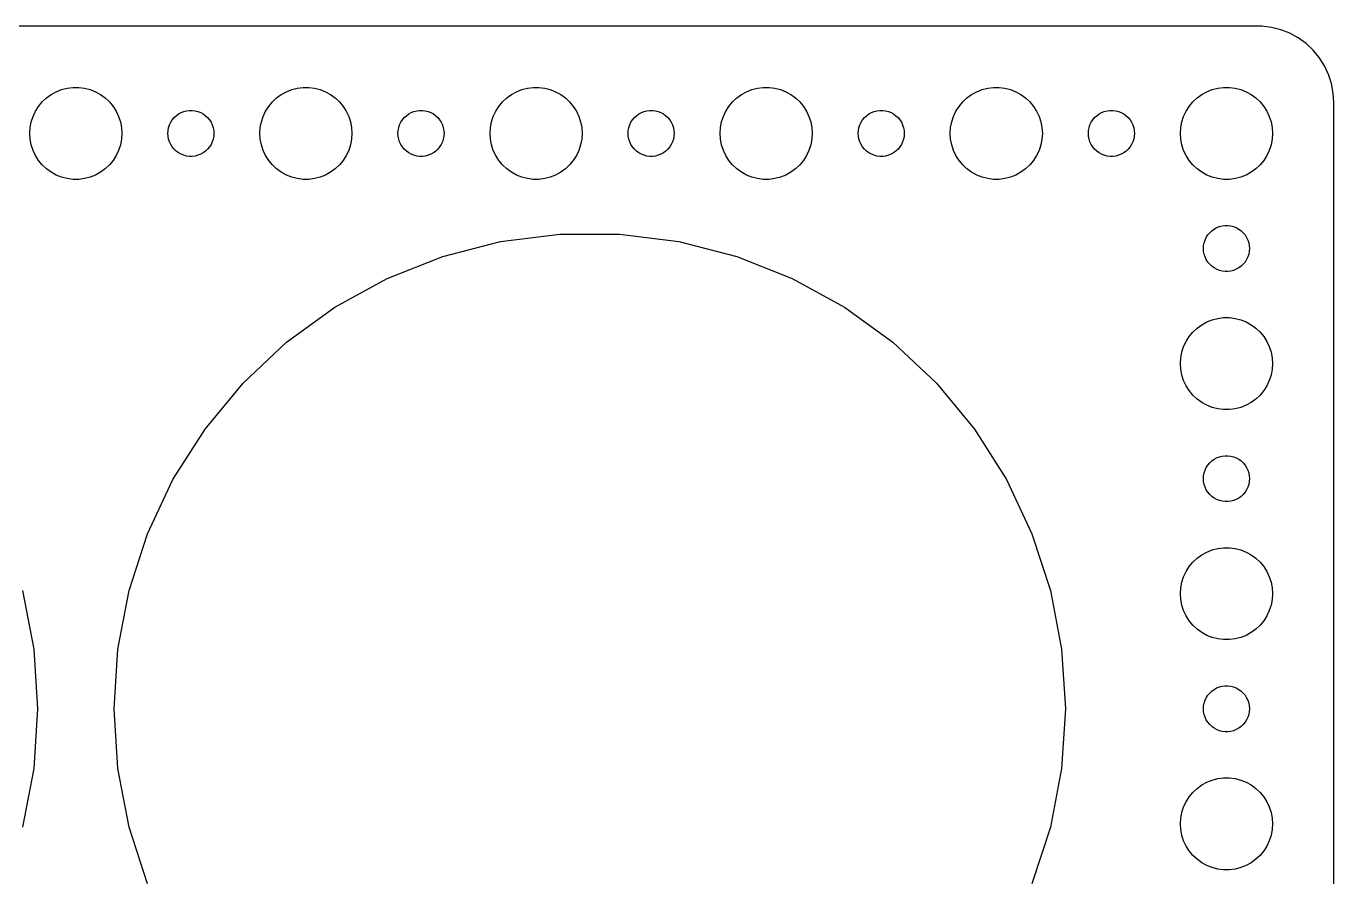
# Model space of a CAD drawing. Header units: metres. Extents: x -82 to 82, y -44 to 44.
# Drawn here: x -3.2 to 82, y -11 to 44.5 of the extents above; entities that cross this region are included whole.
import ezdxf

# ---------------------------------------------------------------- set-up
doc = ezdxf.new("R2010")
doc.units = ezdxf.units.M

msp = doc.modelspace()

# ---------------------------------------------------------------- linework, layer by layer
for p, q in [((77.3139, 44.4901), (-77.3139, 44.4901)), ((77.9369, 44.4114), (77.3139, 44.4901)), ((78.5451, 44.2553), (77.9369, 44.4114)), ((79.1289, 44.0241), (78.5451, 44.2553)), ((79.6791, 43.7216), (79.1289, 44.0241)), ((80.1871, 43.3526), (79.6791, 43.7216)), ((80.6448, 42.9227), (80.1871, 43.3526)), ((81.0451, 42.4389), (80.6448, 42.9227)), ((81.3815, 41.9088), (81.0451, 42.4389)), ((81.6489, 41.3406), (81.3815, 41.9088)), ((81.8429, 40.7434), (81.6489, 41.3406)), ((-1.60747, 40.033), (-1.27733, 40.2145)), ((-1.27733, 40.2145), (-0.92705, 40.3532)), ((-0.92705, 40.3532), (-0.56213, 40.4469)), ((-0.56213, 40.4469), (-0.18837, 40.4941)), ((-0.18837, 40.4941), (0.18837, 40.4941)), ((0.18837, 40.4941), (0.56213, 40.4469)), ((0.56213, 40.4469), (0.92705, 40.3532)), ((0.92705, 40.3532), (1.27733, 40.2145)), ((1.27733, 40.2145), (1.60747, 40.033)), ((13.3925, 40.033), (13.7227, 40.2145)), ((13.7227, 40.2145), (14.0729, 40.3532)), ((14.0729, 40.3532), (14.4379, 40.4469)), ((14.4379, 40.4469), (14.8116, 40.4941)), ((14.8116, 40.4941), (15.1884, 40.4941)), ((15.1884, 40.4941), (15.5621, 40.4469)), ((15.5621, 40.4469), (15.927, 40.3532)), ((15.927, 40.3532), (16.2773, 40.2145)), ((16.2773, 40.2145), (16.6075, 40.033)), ((28.3925, 40.033), (28.7227, 40.2145)), ((28.7227, 40.2145), (29.0729, 40.3532)), ((29.0729, 40.3532), (29.4379, 40.4469)), ((29.4379, 40.4469), (29.8116, 40.4941)), ((29.8116, 40.4941), (30.1884, 40.4941)), ((30.1884, 40.4941), (30.5621, 40.4469)), ((30.5621, 40.4469), (30.927, 40.3532)), ((30.927, 40.3532), (31.2773, 40.2145)), ((31.2773, 40.2145), (31.6075, 40.033)), ((43.3925, 40.033), (43.7227, 40.2145)), ((43.7227, 40.2145), (44.0729, 40.3532)), ((44.0729, 40.3532), (44.4379, 40.4469)), ((44.4379, 40.4469), (44.8116, 40.4941)), ((44.8116, 40.4941), (45.1884, 40.4941)), ((45.1884, 40.4941), (45.5621, 40.4469)), ((45.5621, 40.4469), (45.927, 40.3532)), ((45.927, 40.3532), (46.2773, 40.2145)), ((46.2773, 40.2145), (46.6075, 40.033)), ((58.3925, 40.033), (58.7227, 40.2145)), ((58.7227, 40.2145), (59.0729, 40.3532)), ((59.0729, 40.3532), (59.4379, 40.4469)), ((59.4379, 40.4469), (59.8116, 40.4941)), ((59.8116, 40.4941), (60.1884, 40.4941)), ((60.1884, 40.4941), (60.5621, 40.4469)), ((60.5621, 40.4469), (60.927, 40.3532)), ((60.927, 40.3532), (61.2773, 40.2145)), ((61.2773, 40.2145), (61.6075, 40.033)), ((73.3925, 40.033), (73.7227, 40.2145)), ((73.7227, 40.2145), (74.073, 40.3532)), ((74.073, 40.3532), (74.4379, 40.4469)), ((74.4379, 40.4469), (74.8116, 40.4941)), ((74.8116, 40.4941), (75.1884, 40.4941)), ((75.1884, 40.4941), (75.5621, 40.4469)), ((75.5621, 40.4469), (75.927, 40.3532)), ((75.927, 40.3532), (76.2773, 40.2145)), ((76.2773, 40.2145), (76.6075, 40.033)), ((81.9606, 40.1267), (81.8429, 40.7434)), ((82, 39.5), (81.9606, 40.1267)), ((-2.62891, 38.9453), (-2.42705, 39.2634)), ((-2.42705, 39.2634), (-2.1869, 39.5536)), ((-2.1869, 39.5536), (-1.91226, 39.8115)), ((-1.91226, 39.8115), (-1.60747, 40.033)), ((1.60747, 40.033), (1.91226, 39.8115)), ((1.91226, 39.8115), (2.1869, 39.5536)), ((2.1869, 39.5536), (2.42705, 39.2634)), ((2.42705, 39.2634), (2.62891, 38.9453)), ((12.3711, 38.9453), (12.5729, 39.2634)), ((12.5729, 39.2634), (12.8131, 39.5536)), ((12.8131, 39.5536), (13.0877, 39.8115)), ((13.0877, 39.8115), (13.3925, 40.033)), ((16.6075, 40.033), (16.9123, 39.8115)), ((16.9123, 39.8115), (17.1869, 39.5536)), ((17.1869, 39.5536), (17.427, 39.2634)), ((17.427, 39.2634), (17.6289, 38.9453)), ((27.3711, 38.9453), (27.5729, 39.2634)), ((27.5729, 39.2634), (27.8131, 39.5536)), ((27.8131, 39.5536), (28.0877, 39.8115)), ((28.0877, 39.8115), (28.3925, 40.033)), ((31.6075, 40.033), (31.9123, 39.8115)), ((31.9123, 39.8115), (32.1869, 39.5536)), ((32.1869, 39.5536), (32.427, 39.2634)), ((32.427, 39.2634), (32.6289, 38.9453)), ((42.3711, 38.9453), (42.5729, 39.2634)), ((42.5729, 39.2634), (42.8131, 39.5536)), ((42.8131, 39.5536), (43.0877, 39.8115)), ((43.0877, 39.8115), (43.3925, 40.033)), ((46.6075, 40.033), (46.9123, 39.8115)), ((46.9123, 39.8115), (47.1869, 39.5536)), ((47.1869, 39.5536), (47.427, 39.2634)), ((47.427, 39.2634), (47.6289, 38.9453)), ((57.3711, 38.9453), (57.5729, 39.2634)), ((57.5729, 39.2634), (57.8131, 39.5536)), ((57.8131, 39.5536), (58.0877, 39.8115)), ((58.0877, 39.8115), (58.3925, 40.033)), ((61.6075, 40.033), (61.9123, 39.8115)), ((61.9123, 39.8115), (62.1869, 39.5536)), ((62.1869, 39.5536), (62.427, 39.2634)), ((62.427, 39.2634), (62.6289, 38.9453)), ((72.3711, 38.9453), (72.573, 39.2634)), ((72.573, 39.2634), (72.8131, 39.5536)), ((72.8131, 39.5536), (73.0877, 39.8115)), ((73.0877, 39.8115), (73.3925, 40.033)), ((76.6075, 40.033), (76.9123, 39.8115)), ((76.9123, 39.8115), (77.1869, 39.5536)), ((77.1869, 39.5536), (77.427, 39.2634)), ((77.427, 39.2634), (77.6289, 38.9453)), ((82, -39.5), (82, 39.5)), ((-2.90575, 38.2461), (-2.78932, 38.6044)), ((-2.78932, 38.6044), (-2.62891, 38.9453)), ((2.62891, 38.9453), (2.78932, 38.6044)), ((2.78932, 38.6044), (2.90575, 38.2461)), ((6.18553, 38.2226), (6.28647, 38.3817)), ((6.28647, 38.3817), (6.40654, 38.5268)), ((6.40654, 38.5268), (6.54385, 38.6558)), ((6.54385, 38.6558), (6.69626, 38.7665)), ((6.69626, 38.7665), (6.86133, 38.8572)), ((6.86133, 38.8572), (7.03647, 38.9266)), ((7.03647, 38.9266), (7.21892, 38.9734)), ((7.21892, 38.9734), (7.40581, 38.997)), ((7.40581, 38.997), (7.59418, 38.997)), ((7.59418, 38.997), (7.78107, 38.9734)), ((7.78107, 38.9734), (7.96352, 38.9266)), ((7.96352, 38.9266), (8.13866, 38.8572)), ((8.13866, 38.8572), (8.30373, 38.7665)), ((8.30373, 38.7665), (8.45613, 38.6558)), ((8.45613, 38.6558), (8.59344, 38.5268)), ((8.59344, 38.5268), (8.71352, 38.3817)), ((8.71352, 38.3817), (8.81445, 38.2226)), ((12.0942, 38.2461), (12.2107, 38.6044)), ((12.2107, 38.6044), (12.3711, 38.9453)), ((17.6289, 38.9453), (17.7893, 38.6044)), ((17.7893, 38.6044), (17.9057, 38.2461)), ((21.1855, 38.2226), (21.2865, 38.3817)), ((21.2865, 38.3817), (21.4065, 38.5268)), ((21.4065, 38.5268), (21.5439, 38.6558)), ((21.5439, 38.6558), (21.6963, 38.7665)), ((21.6963, 38.7665), (21.8613, 38.8572)), ((21.8613, 38.8572), (22.0365, 38.9266)), ((22.0365, 38.9266), (22.2189, 38.9734)), ((22.2189, 38.9734), (22.4058, 38.997)), ((22.4058, 38.997), (22.5942, 38.997)), ((22.5942, 38.997), (22.7811, 38.9734)), ((22.7811, 38.9734), (22.9635, 38.9266)), ((22.9635, 38.9266), (23.1387, 38.8572)), ((23.1387, 38.8572), (23.3037, 38.7665)), ((23.3037, 38.7665), (23.4561, 38.6558)), ((23.4561, 38.6558), (23.5934, 38.5268)), ((23.5934, 38.5268), (23.7135, 38.3817)), ((23.7135, 38.3817), (23.8145, 38.2226)), ((27.0942, 38.2461), (27.2107, 38.6044)), ((27.2107, 38.6044), (27.3711, 38.9453)), ((32.6289, 38.9453), (32.7893, 38.6044)), ((32.7893, 38.6044), (32.9057, 38.2461)), ((36.1855, 38.2226), (36.2865, 38.3817)), ((36.2865, 38.3817), (36.4065, 38.5268)), ((36.4065, 38.5268), (36.5439, 38.6558)), ((36.5439, 38.6558), (36.6963, 38.7665)), ((36.6963, 38.7665), (36.8613, 38.8572)), ((36.8613, 38.8572), (37.0365, 38.9266)), ((37.0365, 38.9266), (37.2189, 38.9734)), ((37.2189, 38.9734), (37.4058, 38.997)), ((37.4058, 38.997), (37.5942, 38.997)), ((37.5942, 38.997), (37.7811, 38.9734)), ((37.7811, 38.9734), (37.9635, 38.9266)), ((37.9635, 38.9266), (38.1387, 38.8572)), ((38.1387, 38.8572), (38.3037, 38.7665)), ((38.3037, 38.7665), (38.4561, 38.6558)), ((38.4561, 38.6558), (38.5934, 38.5268)), ((38.5934, 38.5268), (38.7135, 38.3817)), ((38.7135, 38.3817), (38.8145, 38.2226)), ((42.0942, 38.2461), (42.2107, 38.6044)), ((42.2107, 38.6044), (42.3711, 38.9453)), ((47.6289, 38.9453), (47.7893, 38.6044)), ((47.7893, 38.6044), (47.9057, 38.2461)), ((51.1855, 38.2226), (51.2865, 38.3817)), ((51.2865, 38.3817), (51.4065, 38.5268)), ((51.4065, 38.5268), (51.5439, 38.6558)), ((51.5439, 38.6558), (51.6963, 38.7665)), ((51.6963, 38.7665), (51.8613, 38.8572)), ((51.8613, 38.8572), (52.0365, 38.9266)), ((52.0365, 38.9266), (52.2189, 38.9734)), ((52.2189, 38.9734), (52.4058, 38.997)), ((52.4058, 38.997), (52.5942, 38.997)), ((52.5942, 38.997), (52.7811, 38.9734)), ((52.7811, 38.9734), (52.9635, 38.9266)), ((52.9635, 38.9266), (53.1387, 38.8572)), ((53.1387, 38.8572), (53.3037, 38.7665)), ((53.3037, 38.7665), (53.4561, 38.6558)), ((53.4561, 38.6558), (53.5934, 38.5268)), ((53.5934, 38.5268), (53.7135, 38.3817)), ((53.7135, 38.3817), (53.8145, 38.2226)), ((57.0942, 38.2461), (57.2107, 38.6044)), ((57.2107, 38.6044), (57.3711, 38.9453)), ((62.6289, 38.9453), (62.7893, 38.6044)), ((62.7893, 38.6044), (62.9057, 38.2461)), ((66.1855, 38.2226), (66.2865, 38.3817)), ((66.2865, 38.3817), (66.4065, 38.5268)), ((66.4065, 38.5268), (66.5439, 38.6558)), ((66.5439, 38.6558), (66.6963, 38.7665)), ((66.6963, 38.7665), (66.8613, 38.8572)), ((66.8613, 38.8572), (67.0365, 38.9266)), ((67.0365, 38.9266), (67.2189, 38.9734)), ((67.2189, 38.9734), (67.4058, 38.997)), ((67.4058, 38.997), (67.5942, 38.997)), ((67.5942, 38.997), (67.7811, 38.9734)), ((67.7811, 38.9734), (67.9635, 38.9266)), ((67.9635, 38.9266), (68.1387, 38.8572)), ((68.1387, 38.8572), (68.3037, 38.7665)), ((68.3037, 38.7665), (68.4561, 38.6558)), ((68.4561, 38.6558), (68.5934, 38.5268)), ((68.5934, 38.5268), (68.7135, 38.3817)), ((68.7135, 38.3817), (68.8145, 38.2226)), ((72.0943, 38.2461), (72.2107, 38.6044)), ((72.2107, 38.6044), (72.3711, 38.9453)), ((77.6289, 38.9453), (77.7893, 38.6044)), ((77.7893, 38.6044), (77.9057, 38.2461)), ((-3, 37.5), (-2.97633, 37.876)), ((-2.97633, 37.876), (-2.90575, 38.2461)), ((2.90575, 38.2461), (2.97633, 37.876)), ((2.97633, 37.876), (3, 37.5)), ((6, 37.5), (6.01183, 37.688)), ((6.01183, 37.688), (6.04712, 37.873)), ((6.04712, 37.873), (6.10533, 38.0522)), ((6.10533, 38.0522), (6.18553, 38.2226)), ((8.81445, 38.2226), (8.89465, 38.0522)), ((8.89465, 38.0522), (8.95287, 37.873)), ((8.95287, 37.873), (8.98816, 37.688)), ((8.98816, 37.688), (9, 37.5)), ((12, 37.5), (12.0237, 37.876)), ((12.0237, 37.876), (12.0942, 38.2461)), ((17.9057, 38.2461), (17.9763, 37.876)), ((17.9763, 37.876), (18, 37.5)), ((21, 37.5), (21.0118, 37.688)), ((21.0118, 37.688), (21.0471, 37.873)), ((21.0471, 37.873), (21.1053, 38.0522)), ((21.1053, 38.0522), (21.1855, 38.2226)), ((23.8145, 38.2226), (23.8947, 38.0522)), ((23.8947, 38.0522), (23.9529, 37.873)), ((23.9529, 37.873), (23.9882, 37.688)), ((23.9882, 37.688), (24, 37.5)), ((27, 37.5), (27.0237, 37.876)), ((27.0237, 37.876), (27.0942, 38.2461)), ((32.9057, 38.2461), (32.9763, 37.876)), ((32.9763, 37.876), (33, 37.5)), ((36, 37.5), (36.0118, 37.688)), ((36.0118, 37.688), (36.0471, 37.873)), ((36.0471, 37.873), (36.1053, 38.0522)), ((36.1053, 38.0522), (36.1855, 38.2226)), ((38.8145, 38.2226), (38.8947, 38.0522)), ((38.8947, 38.0522), (38.9529, 37.873)), ((38.9529, 37.873), (38.9882, 37.688)), ((38.9882, 37.688), (39, 37.5)), ((42, 37.5), (42.0237, 37.876)), ((42.0237, 37.876), (42.0942, 38.2461)), ((47.9057, 38.2461), (47.9763, 37.876)), ((47.9763, 37.876), (48, 37.5)), ((51, 37.5), (51.0118, 37.688)), ((51.0118, 37.688), (51.0471, 37.873)), ((51.0471, 37.873), (51.1053, 38.0522)), ((51.1053, 38.0522), (51.1855, 38.2226)), ((53.8145, 38.2226), (53.8947, 38.0522)), ((53.8947, 38.0522), (53.9529, 37.873)), ((53.9529, 37.873), (53.9882, 37.688)), ((53.9882, 37.688), (54, 37.5)), ((57, 37.5), (57.0237, 37.876)), ((57.0237, 37.876), (57.0942, 38.2461)), ((62.9057, 38.2461), (62.9763, 37.876)), ((62.9763, 37.876), (63, 37.5)), ((66, 37.5), (66.0118, 37.688)), ((66.0118, 37.688), (66.0471, 37.873)), ((66.0471, 37.873), (66.1053, 38.0522)), ((66.1053, 38.0522), (66.1855, 38.2226)), ((68.8145, 38.2226), (68.8947, 38.0522)), ((68.8947, 38.0522), (68.9529, 37.873)), ((68.9529, 37.873), (68.9882, 37.688)), ((68.9882, 37.688), (69, 37.5)), ((72, 37.5), (72.0237, 37.876)), ((72.0237, 37.876), (72.0943, 38.2461)), ((77.9057, 38.2461), (77.9763, 37.876)), ((77.9763, 37.876), (78, 37.5)), ((-2.97633, 37.124), (-3, 37.5)), ((-2.90575, 36.7539), (-2.97633, 37.124)), ((-2.78932, 36.3956), (-2.90575, 36.7539)), ((2.90575, 36.7539), (2.78932, 36.3956)), ((2.97633, 37.124), (2.90575, 36.7539)), ((3, 37.5), (2.97633, 37.124)), ((6.01183, 37.312), (6, 37.5)), ((6.04712, 37.127), (6.01183, 37.312)), ((6.10533, 36.9478), (6.04712, 37.127)), ((6.18553, 36.7774), (6.10533, 36.9478)), ((6.28647, 36.6183), (6.18553, 36.7774)), ((8.81445, 36.7774), (8.71352, 36.6183)), ((8.89465, 36.9478), (8.81445, 36.7774)), ((8.95287, 37.127), (8.89465, 36.9478)), ((8.98816, 37.312), (8.95287, 37.127)), ((9, 37.5), (8.98816, 37.312)), ((12.0237, 37.124), (12, 37.5)), ((12.0942, 36.7539), (12.0237, 37.124)), ((12.2107, 36.3956), (12.0942, 36.7539)), ((17.9057, 36.7539), (17.7893, 36.3956)), ((17.9763, 37.124), (17.9057, 36.7539)), ((18, 37.5), (17.9763, 37.124)), ((21.0118, 37.312), (21, 37.5)), ((21.0471, 37.127), (21.0118, 37.312)), ((21.1053, 36.9478), (21.0471, 37.127)), ((21.1855, 36.7774), (21.1053, 36.9478)), ((21.2865, 36.6183), (21.1855, 36.7774)), ((23.8145, 36.7774), (23.7135, 36.6183)), ((23.8947, 36.9478), (23.8145, 36.7774)), ((23.9529, 37.127), (23.8947, 36.9478)), ((23.9882, 37.312), (23.9529, 37.127)), ((24, 37.5), (23.9882, 37.312)), ((27.0237, 37.124), (27, 37.5)), ((27.0942, 36.7539), (27.0237, 37.124)), ((27.2107, 36.3956), (27.0942, 36.7539)), ((32.9057, 36.7539), (32.7893, 36.3956)), ((32.9763, 37.124), (32.9057, 36.7539)), ((33, 37.5), (32.9763, 37.124)), ((36.0118, 37.312), (36, 37.5)), ((36.0471, 37.127), (36.0118, 37.312)), ((36.1053, 36.9478), (36.0471, 37.127)), ((36.1855, 36.7774), (36.1053, 36.9478)), ((36.2865, 36.6183), (36.1855, 36.7774)), ((38.8145, 36.7774), (38.7135, 36.6183)), ((38.8947, 36.9478), (38.8145, 36.7774)), ((38.9529, 37.127), (38.8947, 36.9478)), ((38.9882, 37.312), (38.9529, 37.127)), ((39, 37.5), (38.9882, 37.312)), ((42.0237, 37.124), (42, 37.5)), ((42.0942, 36.7539), (42.0237, 37.124)), ((42.2107, 36.3956), (42.0942, 36.7539)), ((47.9057, 36.7539), (47.7893, 36.3956)), ((47.9763, 37.124), (47.9057, 36.7539)), ((48, 37.5), (47.9763, 37.124)), ((51.0118, 37.312), (51, 37.5)), ((51.0471, 37.127), (51.0118, 37.312)), ((51.1053, 36.9478), (51.0471, 37.127)), ((51.1855, 36.7774), (51.1053, 36.9478)), ((51.2865, 36.6183), (51.1855, 36.7774)), ((53.8145, 36.7774), (53.7135, 36.6183)), ((53.8947, 36.9478), (53.8145, 36.7774)), ((53.9529, 37.127), (53.8947, 36.9478)), ((53.9882, 37.312), (53.9529, 37.127)), ((54, 37.5), (53.9882, 37.312)), ((57.0237, 37.124), (57, 37.5)), ((57.0942, 36.7539), (57.0237, 37.124)), ((57.2107, 36.3956), (57.0942, 36.7539)), ((62.9057, 36.7539), (62.7893, 36.3956)), ((62.9763, 37.124), (62.9057, 36.7539)), ((63, 37.5), (62.9763, 37.124)), ((66.0118, 37.312), (66, 37.5)), ((66.0471, 37.127), (66.0118, 37.312)), ((66.1053, 36.9478), (66.0471, 37.127)), ((66.1855, 36.7774), (66.1053, 36.9478)), ((66.2865, 36.6183), (66.1855, 36.7774)), ((68.8145, 36.7774), (68.7135, 36.6183)), ((68.8947, 36.9478), (68.8145, 36.7774)), ((68.9529, 37.127), (68.8947, 36.9478)), ((68.9882, 37.312), (68.9529, 37.127)), ((69, 37.5), (68.9882, 37.312)), ((72.0237, 37.124), (72, 37.5)), ((72.0943, 36.7539), (72.0237, 37.124)), ((72.2107, 36.3956), (72.0943, 36.7539)), ((77.9057, 36.7539), (77.7893, 36.3956)), ((77.9763, 37.124), (77.9057, 36.7539)), ((78, 37.5), (77.9763, 37.124)), ((-2.62891, 36.0547), (-2.78932, 36.3956)), ((-2.42705, 35.7366), (-2.62891, 36.0547)), ((2.62891, 36.0547), (2.42705, 35.7366)), ((2.78932, 36.3956), (2.62891, 36.0547)), ((6.40654, 36.4732), (6.28647, 36.6183)), ((6.54385, 36.3442), (6.40654, 36.4732)), ((6.69626, 36.2335), (6.54385, 36.3442)), ((6.86133, 36.1428), (6.69626, 36.2335)), ((7.03647, 36.0734), (6.86133, 36.1428)), ((7.21892, 36.0266), (7.03647, 36.0734)), ((7.40581, 36.003), (7.21892, 36.0266)), ((7.59418, 36.003), (7.40581, 36.003)), ((7.78107, 36.0266), (7.59418, 36.003)), ((7.96352, 36.0734), (7.78107, 36.0266)), ((8.13866, 36.1428), (7.96352, 36.0734)), ((8.30373, 36.2335), (8.13866, 36.1428)), ((8.45613, 36.3442), (8.30373, 36.2335)), ((8.59344, 36.4732), (8.45613, 36.3442)), ((8.71352, 36.6183), (8.59344, 36.4732)), ((12.3711, 36.0547), (12.2107, 36.3956)), ((12.5729, 35.7366), (12.3711, 36.0547)), ((17.6289, 36.0547), (17.427, 35.7366)), ((17.7893, 36.3956), (17.6289, 36.0547)), ((21.4065, 36.4732), (21.2865, 36.6183)), ((21.5439, 36.3442), (21.4065, 36.4732)), ((21.6963, 36.2335), (21.5439, 36.3442)), ((21.8613, 36.1428), (21.6963, 36.2335)), ((22.0365, 36.0734), (21.8613, 36.1428)), ((22.2189, 36.0266), (22.0365, 36.0734)), ((22.4058, 36.003), (22.2189, 36.0266)), ((22.5942, 36.003), (22.4058, 36.003)), ((22.7811, 36.0266), (22.5942, 36.003)), ((22.9635, 36.0734), (22.7811, 36.0266)), ((23.1387, 36.1428), (22.9635, 36.0734)), ((23.3037, 36.2335), (23.1387, 36.1428)), ((23.4561, 36.3442), (23.3037, 36.2335)), ((23.5934, 36.4732), (23.4561, 36.3442)), ((23.7135, 36.6183), (23.5934, 36.4732)), ((27.3711, 36.0547), (27.2107, 36.3956)), ((27.5729, 35.7366), (27.3711, 36.0547)), ((32.6289, 36.0547), (32.427, 35.7366)), ((32.7893, 36.3956), (32.6289, 36.0547)), ((36.4065, 36.4732), (36.2865, 36.6183)), ((36.5439, 36.3442), (36.4065, 36.4732)), ((36.6963, 36.2335), (36.5439, 36.3442)), ((36.8613, 36.1428), (36.6963, 36.2335)), ((37.0365, 36.0734), (36.8613, 36.1428)), ((37.2189, 36.0266), (37.0365, 36.0734)), ((37.4058, 36.003), (37.2189, 36.0266)), ((37.5942, 36.003), (37.4058, 36.003)), ((37.7811, 36.0266), (37.5942, 36.003)), ((37.9635, 36.0734), (37.7811, 36.0266)), ((38.1387, 36.1428), (37.9635, 36.0734)), ((38.3037, 36.2335), (38.1387, 36.1428)), ((38.4561, 36.3442), (38.3037, 36.2335)), ((38.5934, 36.4732), (38.4561, 36.3442)), ((38.7135, 36.6183), (38.5934, 36.4732)), ((42.3711, 36.0547), (42.2107, 36.3956)), ((42.5729, 35.7366), (42.3711, 36.0547)), ((47.6289, 36.0547), (47.427, 35.7366)), ((47.7893, 36.3956), (47.6289, 36.0547)), ((51.4065, 36.4732), (51.2865, 36.6183)), ((51.5439, 36.3442), (51.4065, 36.4732)), ((51.6963, 36.2335), (51.5439, 36.3442)), ((51.8613, 36.1428), (51.6963, 36.2335)), ((52.0365, 36.0734), (51.8613, 36.1428)), ((52.2189, 36.0266), (52.0365, 36.0734)), ((52.4058, 36.003), (52.2189, 36.0266)), ((52.5942, 36.003), (52.4058, 36.003)), ((52.7811, 36.0266), (52.5942, 36.003)), ((52.9635, 36.0734), (52.7811, 36.0266)), ((53.1387, 36.1428), (52.9635, 36.0734)), ((53.3037, 36.2335), (53.1387, 36.1428)), ((53.4561, 36.3442), (53.3037, 36.2335)), ((53.5934, 36.4732), (53.4561, 36.3442)), ((53.7135, 36.6183), (53.5934, 36.4732)), ((57.3711, 36.0547), (57.2107, 36.3956)), ((57.5729, 35.7366), (57.3711, 36.0547)), ((62.6289, 36.0547), (62.427, 35.7366)), ((62.7893, 36.3956), (62.6289, 36.0547)), ((66.4065, 36.4732), (66.2865, 36.6183)), ((66.5439, 36.3442), (66.4065, 36.4732)), ((66.6963, 36.2335), (66.5439, 36.3442)), ((66.8613, 36.1428), (66.6963, 36.2335)), ((67.0365, 36.0734), (66.8613, 36.1428)), ((67.2189, 36.0266), (67.0365, 36.0734)), ((67.4058, 36.003), (67.2189, 36.0266)), ((67.5942, 36.003), (67.4058, 36.003)), ((67.7811, 36.0266), (67.5942, 36.003)), ((67.9635, 36.0734), (67.7811, 36.0266)), ((68.1387, 36.1428), (67.9635, 36.0734)), ((68.3037, 36.2335), (68.1387, 36.1428)), ((68.4561, 36.3442), (68.3037, 36.2335)), ((68.5934, 36.4732), (68.4561, 36.3442)), ((68.7135, 36.6183), (68.5934, 36.4732)), ((72.3711, 36.0547), (72.2107, 36.3956)), ((72.573, 35.7366), (72.3711, 36.0547)), ((77.6289, 36.0547), (77.427, 35.7366)), ((77.7893, 36.3956), (77.6289, 36.0547)), ((-2.1869, 35.4464), (-2.42705, 35.7366)), ((-1.91226, 35.1885), (-2.1869, 35.4464)), ((-1.60747, 34.967), (-1.91226, 35.1885)), ((-1.27733, 34.7855), (-1.60747, 34.967)), ((1.60747, 34.967), (1.27733, 34.7855)), ((1.91226, 35.1885), (1.60747, 34.967)), ((2.1869, 35.4464), (1.91226, 35.1885)), ((2.42705, 35.7366), (2.1869, 35.4464)), ((12.8131, 35.4464), (12.5729, 35.7366)), ((13.0877, 35.1885), (12.8131, 35.4464)), ((13.3925, 34.967), (13.0877, 35.1885)), ((13.7227, 34.7855), (13.3925, 34.967)), ((16.6075, 34.967), (16.2773, 34.7855)), ((16.9123, 35.1885), (16.6075, 34.967)), ((17.1869, 35.4464), (16.9123, 35.1885)), ((17.427, 35.7366), (17.1869, 35.4464)), ((27.8131, 35.4464), (27.5729, 35.7366)), ((28.0877, 35.1885), (27.8131, 35.4464)), ((28.3925, 34.967), (28.0877, 35.1885)), ((28.7227, 34.7855), (28.3925, 34.967)), ((31.6075, 34.967), (31.2773, 34.7855)), ((31.9123, 35.1885), (31.6075, 34.967)), ((32.1869, 35.4464), (31.9123, 35.1885)), ((32.427, 35.7366), (32.1869, 35.4464)), ((42.8131, 35.4464), (42.5729, 35.7366)), ((43.0877, 35.1885), (42.8131, 35.4464)), ((43.3925, 34.967), (43.0877, 35.1885)), ((43.7227, 34.7855), (43.3925, 34.967)), ((46.6075, 34.967), (46.2773, 34.7855)), ((46.9123, 35.1885), (46.6075, 34.967)), ((47.1869, 35.4464), (46.9123, 35.1885)), ((47.427, 35.7366), (47.1869, 35.4464)), ((57.8131, 35.4464), (57.5729, 35.7366)), ((58.0877, 35.1885), (57.8131, 35.4464)), ((58.3925, 34.967), (58.0877, 35.1885)), ((58.7227, 34.7855), (58.3925, 34.967)), ((61.6075, 34.967), (61.2773, 34.7855)), ((61.9123, 35.1885), (61.6075, 34.967)), ((62.1869, 35.4464), (61.9123, 35.1885)), ((62.427, 35.7366), (62.1869, 35.4464)), ((72.8131, 35.4464), (72.573, 35.7366)), ((73.0877, 35.1885), (72.8131, 35.4464)), ((73.3925, 34.967), (73.0877, 35.1885)), ((73.7227, 34.7855), (73.3925, 34.967)), ((76.6075, 34.967), (76.2773, 34.7855)), ((76.9123, 35.1885), (76.6075, 34.967)), ((77.1869, 35.4464), (76.9123, 35.1885)), ((77.427, 35.7366), (77.1869, 35.4464)), ((-0.92705, 34.6468), (-1.27733, 34.7855)), ((-0.56213, 34.5531), (-0.92705, 34.6468)), ((-0.18837, 34.5059), (-0.56213, 34.5531)), ((0.18837, 34.5059), (-0.18837, 34.5059)), ((0.56213, 34.5531), (0.18837, 34.5059)), ((0.92705, 34.6468), (0.56213, 34.5531)), ((1.27733, 34.7855), (0.92705, 34.6468)), ((14.0729, 34.6468), (13.7227, 34.7855)), ((14.4379, 34.5531), (14.0729, 34.6468)), ((14.8116, 34.5059), (14.4379, 34.5531)), ((15.1884, 34.5059), (14.8116, 34.5059)), ((15.5621, 34.5531), (15.1884, 34.5059)), ((15.927, 34.6468), (15.5621, 34.5531)), ((16.2773, 34.7855), (15.927, 34.6468)), ((29.0729, 34.6468), (28.7227, 34.7855)), ((29.4379, 34.5531), (29.0729, 34.6468)), ((29.8116, 34.5059), (29.4379, 34.5531)), ((30.1884, 34.5059), (29.8116, 34.5059)), ((30.5621, 34.5531), (30.1884, 34.5059)), ((30.927, 34.6468), (30.5621, 34.5531)), ((31.2773, 34.7855), (30.927, 34.6468)), ((44.0729, 34.6468), (43.7227, 34.7855)), ((44.4379, 34.5531), (44.0729, 34.6468)), ((44.8116, 34.5059), (44.4379, 34.5531)), ((45.1884, 34.5059), (44.8116, 34.5059)), ((45.5621, 34.5531), (45.1884, 34.5059)), ((45.927, 34.6468), (45.5621, 34.5531)), ((46.2773, 34.7855), (45.927, 34.6468)), ((59.0729, 34.6468), (58.7227, 34.7855)), ((59.4379, 34.5531), (59.0729, 34.6468)), ((59.8116, 34.5059), (59.4379, 34.5531)), ((60.1884, 34.5059), (59.8116, 34.5059)), ((60.5621, 34.5531), (60.1884, 34.5059)), ((60.927, 34.6468), (60.5621, 34.5531)), ((61.2773, 34.7855), (60.927, 34.6468)), ((74.073, 34.6468), (73.7227, 34.7855)), ((74.4379, 34.5531), (74.073, 34.6468)), ((74.8116, 34.5059), (74.4379, 34.5531)), ((75.1884, 34.5059), (74.8116, 34.5059)), ((75.5621, 34.5531), (75.1884, 34.5059)), ((75.927, 34.6468), (75.5621, 34.5531)), ((76.2773, 34.7855), (75.927, 34.6468)), ((27.6912, 30.4509), (31.5535, 30.9388)), ((31.5535, 30.9388), (35.4465, 30.9388)), ((35.4465, 30.9388), (39.3088, 30.4509)), ((73.6053, 30.5522), (73.6855, 30.7226)), ((73.6855, 30.7226), (73.7865, 30.8817)), ((73.7865, 30.8817), (73.9065, 31.0268)), ((73.9065, 31.0268), (74.0439, 31.1558)), ((74.0439, 31.1558), (74.1963, 31.2665)), ((74.1963, 31.2665), (74.3613, 31.3572)), ((74.3613, 31.3572), (74.5365, 31.4266)), ((74.5365, 31.4266), (74.7189, 31.4734)), ((74.7189, 31.4734), (74.9058, 31.497)), ((74.9058, 31.497), (75.0942, 31.497)), ((75.0942, 31.497), (75.2811, 31.4734)), ((75.2811, 31.4734), (75.4635, 31.4266)), ((75.4635, 31.4266), (75.6387, 31.3572)), ((75.6387, 31.3572), (75.8037, 31.2665)), ((75.8037, 31.2665), (75.9561, 31.1558)), ((75.9561, 31.1558), (76.0934, 31.0268)), ((76.0934, 31.0268), (76.2135, 30.8817)), ((76.2135, 30.8817), (76.3145, 30.7226)), ((76.3145, 30.7226), (76.3947, 30.5522)), ((23.9205, 29.4827), (27.6912, 30.4509)), ((39.3088, 30.4509), (43.0795, 29.4827)), ((73.5, 30), (73.5118, 30.188)), ((73.5118, 29.812), (73.5, 30)), ((73.5118, 30.188), (73.5471, 30.373)), ((73.5471, 30.373), (73.6053, 30.5522)), ((76.3947, 30.5522), (76.4529, 30.373)), ((76.4529, 30.373), (76.4882, 30.188)), ((76.4882, 30.188), (76.5, 30)), ((76.5, 30), (76.4882, 29.812)), ((20.3008, 28.0496), (23.9205, 29.4827)), ((43.0795, 29.4827), (46.6992, 28.0496)), ((73.5471, 29.627), (73.5118, 29.812)), ((73.6053, 29.4478), (73.5471, 29.627)), ((73.6855, 29.2774), (73.6053, 29.4478)), ((73.7865, 29.1183), (73.6855, 29.2774)), ((73.9065, 28.9732), (73.7865, 29.1183)), ((76.2135, 29.1183), (76.0934, 28.9732)), ((76.3145, 29.2774), (76.2135, 29.1183)), ((76.3947, 29.4478), (76.3145, 29.2774)), ((76.4529, 29.627), (76.3947, 29.4478)), ((76.4882, 29.812), (76.4529, 29.627)), ((74.0439, 28.8442), (73.9065, 28.9732)), ((74.1963, 28.7335), (74.0439, 28.8442)), ((74.3613, 28.6427), (74.1963, 28.7335)), ((74.5365, 28.5734), (74.3613, 28.6427)), ((74.7189, 28.5266), (74.5365, 28.5734)), ((74.9058, 28.503), (74.7189, 28.5266)), ((75.0942, 28.503), (74.9058, 28.503)), ((75.2811, 28.5266), (75.0942, 28.503)), ((75.4635, 28.5734), (75.2811, 28.5266)), ((75.6387, 28.6427), (75.4635, 28.5734)), ((75.8037, 28.7335), (75.6387, 28.6427)), ((75.9561, 28.8442), (75.8037, 28.7335)), ((76.0934, 28.9732), (75.9561, 28.8442)), ((16.8894, 26.1742), (20.3008, 28.0496)), ((46.6992, 28.0496), (50.1106, 26.1742)), ((13.7399, 23.8859), (16.8894, 26.1742)), ((50.1106, 26.1742), (53.2601, 23.8859)), ((72.8131, 24.5536), (73.0877, 24.8115)), ((73.0877, 24.8115), (73.3925, 25.033)), ((73.3925, 25.033), (73.7227, 25.2145)), ((73.7227, 25.2145), (74.073, 25.3532)), ((74.073, 25.3532), (74.4379, 25.4469)), ((74.4379, 25.4469), (74.8116, 25.4941)), ((74.8116, 25.4941), (75.1884, 25.4941)), ((75.1884, 25.4941), (75.5621, 25.4469)), ((75.5621, 25.4469), (75.927, 25.3532)), ((75.927, 25.3532), (76.2773, 25.2145)), ((76.2773, 25.2145), (76.6075, 25.033)), ((76.6075, 25.033), (76.9123, 24.8115)), ((76.9123, 24.8115), (77.1869, 24.5536)), ((10.902, 21.2209), (13.7399, 23.8859)), ((53.2601, 23.8859), (56.098, 21.2209)), ((72.2107, 23.6044), (72.3711, 23.9453)), ((72.3711, 23.9453), (72.573, 24.2634)), ((72.573, 24.2634), (72.8131, 24.5536)), ((77.1869, 24.5536), (77.427, 24.2634)), ((77.427, 24.2634), (77.6289, 23.9453)), ((77.6289, 23.9453), (77.7893, 23.6044)), ((72.0237, 22.876), (72.0943, 23.2461)), ((72.0943, 23.2461), (72.2107, 23.6044)), ((77.7893, 23.6044), (77.9057, 23.2461)), ((77.9057, 23.2461), (77.9763, 22.876)), ((72, 22.5), (72.0237, 22.876)), ((72.0237, 22.124), (72, 22.5)), ((77.9763, 22.876), (78, 22.5)), ((78, 22.5), (77.9763, 22.124)), ((72.0943, 21.7539), (72.0237, 22.124)), ((72.2107, 21.3956), (72.0943, 21.7539)), ((72.3711, 21.0547), (72.2107, 21.3956)), ((77.7893, 21.3956), (77.6289, 21.0547)), ((77.9057, 21.7539), (77.7893, 21.3956)), ((77.9763, 22.124), (77.9057, 21.7539)), ((8.42047, 18.2213), (10.902, 21.2209)), ((56.098, 21.2209), (58.5795, 18.2213)), ((72.573, 20.7366), (72.3711, 21.0547)), ((72.8131, 20.4464), (72.573, 20.7366)), ((77.427, 20.7366), (77.1869, 20.4464)), ((77.6289, 21.0547), (77.427, 20.7366)), ((73.0877, 20.1884), (72.8131, 20.4464)), ((73.3925, 19.967), (73.0877, 20.1884)), ((73.7227, 19.7855), (73.3925, 19.967)), ((74.073, 19.6468), (73.7227, 19.7855)), ((74.4379, 19.5531), (74.073, 19.6468)), ((75.927, 19.6468), (75.5621, 19.5531)), ((76.2773, 19.7855), (75.927, 19.6468)), ((76.6075, 19.967), (76.2773, 19.7855)), ((76.9123, 20.1884), (76.6075, 19.967)), ((77.1869, 20.4464), (76.9123, 20.1884)), ((74.8116, 19.5059), (74.4379, 19.5531)), ((75.1884, 19.5059), (74.8116, 19.5059)), ((75.5621, 19.5531), (75.1884, 19.5059)), ((6.33449, 14.9344), (8.42047, 18.2213)), ((58.5795, 18.2213), (60.6655, 14.9344)), ((74.0439, 16.1558), (74.1963, 16.2665)), ((74.1963, 16.2665), (74.3613, 16.3572)), ((74.3613, 16.3572), (74.5365, 16.4266)), ((74.5365, 16.4266), (74.7189, 16.4734)), ((74.7189, 16.4734), (74.9058, 16.497)), ((74.9058, 16.497), (75.0942, 16.497)), ((75.0942, 16.497), (75.2811, 16.4734)), ((75.2811, 16.4734), (75.4635, 16.4266)), ((75.4635, 16.4266), (75.6387, 16.3572)), ((75.6387, 16.3572), (75.8037, 16.2665)), ((75.8037, 16.2665), (75.9561, 16.1558)), ((73.5118, 15.188), (73.5471, 15.373)), ((73.5471, 15.373), (73.6053, 15.5522)), ((73.6053, 15.5522), (73.6855, 15.7226)), ((73.6855, 15.7226), (73.7865, 15.8817)), ((73.7865, 15.8817), (73.9065, 16.0268)), ((73.9065, 16.0268), (74.0439, 16.1558)), ((75.9561, 16.1558), (76.0934, 16.0268)), ((76.0934, 16.0268), (76.2135, 15.8817)), ((76.2135, 15.8817), (76.3145, 15.7226)), ((76.3145, 15.7226), (76.3947, 15.5522)), ((76.3947, 15.5522), (76.4529, 15.373)), ((76.4529, 15.373), (76.4882, 15.188)), ((4.67693, 11.4118), (6.33449, 14.9344)), ((60.6655, 14.9344), (62.3231, 11.4118)), ((73.5, 15), (73.5118, 15.188)), ((73.5118, 14.812), (73.5, 15)), ((73.5471, 14.627), (73.5118, 14.812)), ((73.6053, 14.4478), (73.5471, 14.627)), ((76.4529, 14.627), (76.3947, 14.4478)), ((76.4882, 14.812), (76.4529, 14.627)), ((76.4882, 15.188), (76.5, 15)), ((76.5, 15), (76.4882, 14.812)), ((73.6855, 14.2774), (73.6053, 14.4478)), ((73.7865, 14.1183), (73.6855, 14.2774)), ((73.9065, 13.9732), (73.7865, 14.1183)), ((74.0439, 13.8442), (73.9065, 13.9732)), ((74.1963, 13.7335), (74.0439, 13.8442)), ((74.3613, 13.6427), (74.1963, 13.7335)), ((74.5365, 13.5734), (74.3613, 13.6427)), ((75.6387, 13.6427), (75.4635, 13.5734)), ((75.8037, 13.7335), (75.6387, 13.6427)), ((75.9561, 13.8442), (75.8037, 13.7335)), ((76.0934, 13.9732), (75.9561, 13.8442)), ((76.2135, 14.1183), (76.0934, 13.9732)), ((76.3145, 14.2774), (76.2135, 14.1183)), ((76.3947, 14.4478), (76.3145, 14.2774)), ((74.7189, 13.5266), (74.5365, 13.5734)), ((74.9058, 13.5029), (74.7189, 13.5266)), ((75.0942, 13.5029), (74.9058, 13.5029)), ((75.2811, 13.5266), (75.0942, 13.5029)), ((75.4635, 13.5734), (75.2811, 13.5266)), ((3.47391, 7.70938), (4.67693, 11.4118)), ((62.3231, 11.4118), (63.5261, 7.70938)), ((73.7227, 10.2145), (74.073, 10.3532)), ((74.073, 10.3532), (74.4379, 10.4469)), ((74.4379, 10.4469), (74.8116, 10.4941)), ((74.8116, 10.4941), (75.1884, 10.4941)), ((75.1884, 10.4941), (75.5621, 10.4469)), ((75.5621, 10.4469), (75.927, 10.3532)), ((75.927, 10.3532), (76.2773, 10.2145)), ((72.573, 9.26335), (72.8131, 9.55363)), ((72.8131, 9.55363), (73.0877, 9.81154)), ((73.0877, 9.81154), (73.3925, 10.033)), ((73.3925, 10.033), (73.7227, 10.2145)), ((76.2773, 10.2145), (76.6075, 10.033)), ((76.6075, 10.033), (76.9123, 9.81154)), ((76.9123, 9.81154), (77.1869, 9.55363)), ((77.1869, 9.55363), (77.427, 9.26335)), ((72.0943, 8.24606), (72.2107, 8.60437)), ((72.2107, 8.60437), (72.3711, 8.94525)), ((72.3711, 8.94525), (72.573, 9.26335)), ((77.427, 9.26335), (77.6289, 8.94525)), ((77.6289, 8.94525), (77.7893, 8.60437)), ((77.7893, 8.60437), (77.9057, 8.24606)), ((-3.47391, 7.70938), (-2.74443, 3.88533)), ((2.74443, 3.88533), (3.47391, 7.70938)), ((63.5261, 7.70938), (64.2556, 3.88533)), ((72, 7.5), (72.0237, 7.87599)), ((72.0237, 7.87599), (72.0943, 8.24606)), ((77.9057, 8.24606), (77.9763, 7.87599)), ((77.9763, 7.87599), (78, 7.5)), ((72.0237, 7.12399), (72, 7.5)), ((72.0943, 6.75392), (72.0237, 7.12399)), ((77.9763, 7.12399), (77.9057, 6.75392)), ((78, 7.5), (77.9763, 7.12399)), ((72.2107, 6.39561), (72.0943, 6.75392)), ((72.3711, 6.05473), (72.2107, 6.39561)), ((72.573, 5.73663), (72.3711, 6.05473)), ((77.6289, 6.05473), (77.427, 5.73663)), ((77.7893, 6.39561), (77.6289, 6.05473)), ((77.9057, 6.75392), (77.7893, 6.39561)), ((72.8131, 5.44635), (72.573, 5.73663)), ((73.0877, 5.18845), (72.8131, 5.44635)), ((73.3925, 4.96701), (73.0877, 5.18845)), ((76.9123, 5.18845), (76.6075, 4.96701)), ((77.1869, 5.44635), (76.9123, 5.18845)), ((77.427, 5.73663), (77.1869, 5.44635)), ((73.7227, 4.78551), (73.3925, 4.96701)), ((74.073, 4.64682), (73.7227, 4.78551)), ((74.4379, 4.55313), (74.073, 4.64682)), ((74.8116, 4.50591), (74.4379, 4.55313)), ((75.1884, 4.50591), (74.8116, 4.50591)), ((75.5621, 4.55313), (75.1884, 4.50591)), ((75.927, 4.64682), (75.5621, 4.55313)), ((76.2773, 4.78551), (75.927, 4.64682)), ((76.6075, 4.96701), (76.2773, 4.78551)), ((-2.74443, 3.88533), (-2.5, 0)), ((2.5, 0), (2.74443, 3.88533)), ((64.2556, 3.88533), (64.5, 0)), ((73.6855, 0.72263), (73.7865, 0.88167)), ((73.7865, 0.88167), (73.9065, 1.02681)), ((73.9065, 1.02681), (74.0439, 1.15576)), ((74.0439, 1.15576), (74.1963, 1.26648)), ((74.1963, 1.26648), (74.3613, 1.35724)), ((74.3613, 1.35724), (74.5365, 1.42657)), ((74.5365, 1.42657), (74.7189, 1.47342)), ((74.7189, 1.47342), (74.9058, 1.49704)), ((74.9058, 1.49704), (75.0942, 1.49704)), ((75.0942, 1.49704), (75.2811, 1.47342)), ((75.2811, 1.47342), (75.4635, 1.42657)), ((75.4635, 1.42657), (75.6387, 1.35724)), ((75.6387, 1.35724), (75.8037, 1.26648)), ((75.8037, 1.26648), (75.9561, 1.15576)), ((75.9561, 1.15576), (76.0934, 1.02681)), ((76.0934, 1.02681), (76.2135, 0.88167)), ((76.2135, 0.88167), (76.3145, 0.72263)), ((-2.5, 0), (-2.74443, -3.88533)), ((2.74443, -3.88533), (2.5, 0)), ((64.5, 0), (64.2556, -3.88533)), ((73.5, 0), (73.5118, 0.18799)), ((73.5118, -0.18799), (73.5, 0)), ((73.5118, 0.18799), (73.5471, 0.37303)), ((73.5471, 0.37303), (73.6053, 0.55219)), ((73.6053, 0.55219), (73.6855, 0.72263)), ((76.3145, 0.72263), (76.3947, 0.55219)), ((76.3947, 0.55219), (76.4529, 0.37303)), ((76.4529, 0.37303), (76.4882, 0.18799)), ((76.4882, 0.18799), (76.5, 0)), ((76.5, 0), (76.4882, -0.18799)), ((73.5471, -0.37303), (73.5118, -0.18799)), ((73.6053, -0.55219), (73.5471, -0.37303)), ((73.6855, -0.72263), (73.6053, -0.55219)), ((73.7865, -0.88167), (73.6855, -0.72263)), ((76.3145, -0.72263), (76.2135, -0.88167)), ((76.3947, -0.55219), (76.3145, -0.72263)), ((76.4529, -0.37303), (76.3947, -0.55219)), ((76.4882, -0.18799), (76.4529, -0.37303)), ((73.9065, -1.02681), (73.7865, -0.88167)), ((74.0439, -1.15576), (73.9065, -1.02681)), ((74.1963, -1.26648), (74.0439, -1.15576)), ((74.3613, -1.35724), (74.1963, -1.26648)), ((74.5365, -1.42657), (74.3613, -1.35724)), ((74.7189, -1.47342), (74.5365, -1.42657)), ((74.9058, -1.49704), (74.7189, -1.47342)), ((75.0942, -1.49704), (74.9058, -1.49704)), ((75.2811, -1.47342), (75.0942, -1.49704)), ((75.4635, -1.42657), (75.2811, -1.47342)), ((75.6387, -1.35724), (75.4635, -1.42657)), ((75.8037, -1.26648), (75.6387, -1.35724)), ((75.9561, -1.15576), (75.8037, -1.26648)), ((76.0934, -1.02681), (75.9561, -1.15576)), ((76.2135, -0.88167), (76.0934, -1.02681)), ((-2.74443, -3.88533), (-3.47391, -7.70938)), ((3.47391, -7.70938), (2.74443, -3.88533)), ((64.2556, -3.88533), (63.5261, -7.70938)), ((73.0877, -5.18845), (73.3925, -4.96701)), ((73.3925, -4.96701), (73.7227, -4.78551)), ((73.7227, -4.78551), (74.073, -4.64682)), ((74.073, -4.64682), (74.4379, -4.55313)), ((74.4379, -4.55313), (74.8116, -4.50591)), ((74.8116, -4.50591), (75.1884, -4.50591)), ((75.1884, -4.50591), (75.5621, -4.55313)), ((75.5621, -4.55313), (75.927, -4.64682)), ((75.927, -4.64682), (76.2773, -4.78551)), ((76.2773, -4.78551), (76.6075, -4.96701)), ((76.6075, -4.96701), (76.9123, -5.18845)), ((72.3711, -6.05473), (72.573, -5.73663)), ((72.573, -5.73663), (72.8131, -5.44635)), ((72.8131, -5.44635), (73.0877, -5.18845)), ((76.9123, -5.18845), (77.1869, -5.44635)), ((77.1869, -5.44635), (77.427, -5.73663)), ((77.427, -5.73663), (77.6289, -6.05473)), ((72.0237, -7.12399), (72.0943, -6.75392)), ((72.0943, -6.75392), (72.2107, -6.39561)), ((72.2107, -6.39561), (72.3711, -6.05473)), ((77.6289, -6.05473), (77.7893, -6.39561)), ((77.7893, -6.39561), (77.9057, -6.75392)), ((77.9057, -6.75392), (77.9763, -7.12399)), ((72, -7.5), (72.0237, -7.12399)), ((72.0237, -7.87599), (72, -7.5)), ((77.9763, -7.12399), (78, -7.5)), ((78, -7.5), (77.9763, -7.87599)), ((4.67693, -11.4118), (3.47391, -7.70938)), ((63.5261, -7.70938), (62.3231, -11.4118)), ((72.0943, -8.24606), (72.0237, -7.87599)), ((72.2107, -8.60437), (72.0943, -8.24606)), ((77.9057, -8.24606), (77.7893, -8.60437)), ((77.9763, -7.87599), (77.9057, -8.24606)), ((72.3711, -8.94525), (72.2107, -8.60437)), ((72.573, -9.26335), (72.3711, -8.94525)), ((72.8131, -9.55363), (72.573, -9.26335)), ((77.427, -9.26335), (77.1869, -9.55363)), ((77.6289, -8.94525), (77.427, -9.26335)), ((77.7893, -8.60437), (77.6289, -8.94525)), ((73.0877, -9.81154), (72.8131, -9.55363)), ((73.3925, -10.033), (73.0877, -9.81154)), ((73.7227, -10.2145), (73.3925, -10.033)), ((74.073, -10.3532), (73.7227, -10.2145)), ((76.2773, -10.2145), (75.927, -10.3532)), ((76.6075, -10.033), (76.2773, -10.2145)), ((76.9123, -9.81154), (76.6075, -10.033)), ((77.1869, -9.55363), (76.9123, -9.81154)), ((74.4379, -10.4469), (74.073, -10.3532)), ((74.8116, -10.4941), (74.4379, -10.4469)), ((75.1884, -10.4941), (74.8116, -10.4941)), ((75.5621, -10.4469), (75.1884, -10.4941)), ((75.927, -10.3532), (75.5621, -10.4469))]:
    msp.add_line(p, q)

doc.saveas('drawing.dxf')
